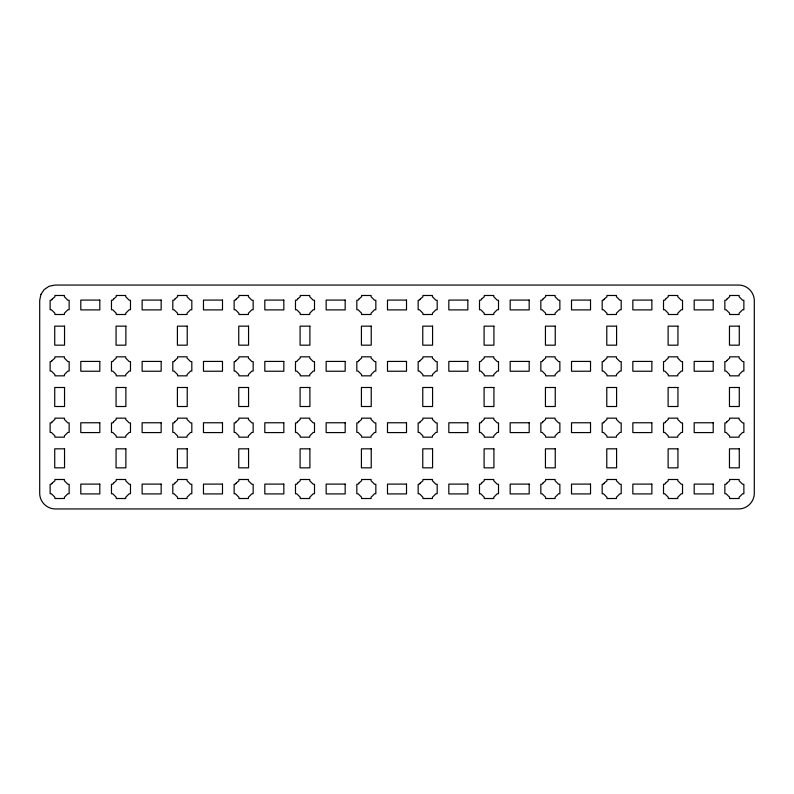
<?xml version="1.0" encoding="UTF-8"?>
<svg xmlns="http://www.w3.org/2000/svg" width="794" height="794" viewBox="0 0 794 794"><rect width="100%" height="100%" fill="white"/><g stroke="black" fill="none" stroke-linecap="round" stroke-linejoin="round"><path stroke-width="1.19" d="M40.901 294.425L39.7 300.39L39.7 493.61C39.859 501.858 46.786 508.785 55.034 508.944L738.966 508.944C747.214 508.785 754.141 501.858 754.3 493.61L754.3 300.39C754.141 292.142 747.214 285.215 738.966 285.056L55.034 285.056L49.069 286.257L44.196 289.552L40.901 294.425M52.096 299.199L51.402 300.241L50.131 300.241L50.131 309.749L51.402 309.749L54.885 313.223L54.885 314.503L64.393 314.503L64.393 313.223L67.867 309.749L69.147 309.749L69.147 300.241L67.867 300.241L64.393 296.757L64.393 295.487L54.885 295.487L54.885 296.757L52.096 299.199M52.096 360.545L51.402 361.578L50.131 361.578L50.131 371.086L51.402 371.086L54.885 374.57L54.885 375.84L64.393 375.84L64.393 374.57L67.867 371.086L69.147 371.086L69.147 361.578L67.867 361.578L64.393 358.094L64.393 356.824L54.885 356.824L54.885 358.094L52.096 360.545M113.433 299.199L112.738 300.241L111.468 300.241L111.468 309.749L112.738 309.749L116.222 313.223L116.222 314.503L125.73 314.503L125.73 313.223L129.214 309.749L130.484 309.749L130.484 300.241L129.214 300.241L125.73 296.757L125.73 295.487L116.222 295.487L116.222 296.757L113.433 299.199M52.096 421.882L51.402 422.914L50.131 422.914L50.131 432.422L51.402 432.422L54.885 435.906L54.885 437.176L64.393 437.176L64.393 435.906L67.867 432.422L69.147 432.422L69.147 422.914L67.867 422.914L64.393 419.431L64.393 418.16L54.885 418.16L54.885 419.431L52.096 421.882M113.433 360.545L112.738 361.578L111.468 361.578L111.468 371.086L112.738 371.086L116.222 374.57L116.222 375.84L125.73 375.84L125.73 374.57L129.214 371.086L130.484 371.086L130.484 361.578L129.214 361.578L125.73 358.094L125.73 356.824L116.222 356.824L116.222 358.094L113.433 360.545M174.769 299.199L174.075 300.241L172.804 300.241L172.804 309.749L174.075 309.749L177.558 313.223L177.558 314.503L187.066 314.503L187.066 313.223L190.55 309.749L191.82 309.749L191.82 300.241L190.55 300.241L187.066 296.757L187.066 295.487L177.558 295.487L177.558 296.757L174.769 299.199M52.096 483.218L51.402 484.251L50.131 484.251L50.131 493.759L51.402 493.759L54.885 497.243L54.885 498.513L64.393 498.513L64.393 497.243L67.867 493.759L69.147 493.759L69.147 484.251L67.867 484.251L64.393 480.777L64.393 479.497L54.885 479.497L54.885 480.777L52.096 483.218M113.433 421.882L112.738 422.914L111.468 422.914L111.468 432.422L112.738 432.422L116.222 435.906L116.222 437.176L125.73 437.176L125.73 435.906L129.214 432.422L130.484 432.422L130.484 422.914L129.214 422.914L125.73 419.431L125.73 418.16L116.222 418.16L116.222 419.431L113.433 421.882M174.769 360.545L174.075 361.578L172.804 361.578L172.804 371.086L174.075 371.086L177.558 374.57L177.558 375.84L187.066 375.84L187.066 374.57L190.55 371.086L191.82 371.086L191.82 361.578L190.55 361.578L187.066 358.094L187.066 356.824L177.558 356.824L177.558 358.094L174.769 360.545M236.106 299.199L235.421 300.241L234.141 300.241L234.141 309.749L235.421 309.749L238.895 313.223L238.895 314.503L248.403 314.503L248.403 313.223L251.887 309.749L253.157 309.749L253.157 300.241L251.887 300.241L248.403 296.757L248.403 295.487L238.895 295.487L238.895 296.757L236.106 299.199M113.433 483.218L112.738 484.251L111.468 484.251L111.468 493.759L112.738 493.759L116.222 497.243L116.222 498.513L125.73 498.513L125.73 497.243L129.214 493.759L130.484 493.759L130.484 484.251L129.214 484.251L125.73 480.777L125.73 479.497L116.222 479.497L116.222 480.777L113.433 483.218M174.769 421.882L174.075 422.914L172.804 422.914L172.804 432.422L174.075 432.422L177.558 435.906L177.558 437.176L187.066 437.176L187.066 435.906L190.55 432.422L191.82 432.422L191.82 422.914L190.55 422.914L187.066 419.431L187.066 418.16L177.558 418.16L177.558 419.431L174.769 421.882M236.106 360.545L235.421 361.578L234.141 361.578L234.141 371.086L235.421 371.086L238.895 374.57L238.895 375.84L248.403 375.84L248.403 374.57L251.887 371.086L253.157 371.086L253.157 361.578L251.887 361.578L248.403 358.094L248.403 356.824L238.895 356.824L238.895 358.094L236.106 360.545M297.452 299.199L296.757 300.241L295.487 300.241L295.487 309.749L296.757 309.749L300.241 313.223L300.241 314.503L309.749 314.503L309.749 313.223L313.223 309.749L314.503 309.749L314.503 300.241L313.223 300.241L309.749 296.757L309.749 295.487L300.241 295.487L300.241 296.757L297.452 299.199M174.769 483.218L174.075 484.251L172.804 484.251L172.804 493.759L174.075 493.759L177.558 497.243L177.558 498.513L187.066 498.513L187.066 497.243L190.55 493.759L191.82 493.759L191.82 484.251L190.55 484.251L187.066 480.777L187.066 479.497L177.558 479.497L177.558 480.777L174.769 483.218M236.106 421.882L235.421 422.914L234.141 422.914L234.141 432.422L235.421 432.422L238.895 435.906L238.895 437.176L248.403 437.176L248.403 435.906L251.887 432.422L253.157 432.422L253.157 422.914L251.887 422.914L248.403 419.431L248.403 418.16L238.895 418.16L238.895 419.431L236.106 421.882M297.452 360.545L296.757 361.578L295.487 361.578L295.487 371.086L296.757 371.086L300.241 374.57L300.241 375.84L309.749 375.84L309.749 374.57L313.223 371.086L314.503 371.086L314.503 361.578L313.223 361.578L309.749 358.094L309.749 356.824L300.241 356.824L300.241 358.094L297.452 360.545M358.789 299.199L358.094 300.241L356.824 300.241L356.824 309.749L358.094 309.749L361.578 313.223L361.578 314.503L371.086 314.503L371.086 313.223L374.57 309.749L375.84 309.749L375.84 300.241L374.57 300.241L371.086 296.757L371.086 295.487L361.578 295.487L361.578 296.757L358.789 299.199M236.106 483.218L235.421 484.251L234.141 484.251L234.141 493.759L235.421 493.759L238.895 497.243L238.895 498.513L248.403 498.513L248.403 497.243L251.887 493.759L253.157 493.759L253.157 484.251L251.887 484.251L248.403 480.777L248.403 479.497L238.895 479.497L238.895 480.777L236.106 483.218M297.452 421.882L296.757 422.914L295.487 422.914L295.487 432.422L296.757 432.422L300.241 435.906L300.241 437.176L309.749 437.176L309.749 435.906L313.223 432.422L314.503 432.422L314.503 422.914L313.223 422.914L309.749 419.431L309.749 418.16L300.241 418.16L300.241 419.431L297.452 421.882M358.789 360.545L358.094 361.578L356.824 361.578L356.824 371.086L358.094 371.086L361.578 374.57L361.578 375.84L371.086 375.84L371.086 374.57L374.57 371.086L375.84 371.086L375.84 361.578L374.57 361.578L371.086 358.094L371.086 356.824L361.578 356.824L361.578 358.094L358.789 360.545M420.125 299.199L419.431 300.241L418.16 300.241L418.16 309.749L419.431 309.749L422.914 313.223L422.914 314.503L432.422 314.503L432.422 313.223L435.906 309.749L437.176 309.749L437.176 300.241L435.906 300.241L432.422 296.757L432.422 295.487L422.914 295.487L422.914 296.757L420.125 299.199M297.452 483.218L296.757 484.251L295.487 484.251L295.487 493.759L296.757 493.759L300.241 497.243L300.241 498.513L309.749 498.513L309.749 497.243L313.223 493.759L314.503 493.759L314.503 484.251L313.223 484.251L309.749 480.777L309.749 479.497L300.241 479.497L300.241 480.777L297.452 483.218M358.789 421.882L358.094 422.914L356.824 422.914L356.824 432.422L358.094 432.422L361.578 435.906L361.578 437.176L371.086 437.176L371.086 435.906L374.57 432.422L375.84 432.422L375.84 422.914L374.57 422.914L371.086 419.431L371.086 418.16L361.578 418.16L361.578 419.431L358.789 421.882M420.125 360.545L419.431 361.578L418.16 361.578L418.16 371.086L419.431 371.086L422.914 374.57L422.914 375.84L432.422 375.84L432.422 374.57L435.906 371.086L437.176 371.086L437.176 361.578L435.906 361.578L432.422 358.094L432.422 356.824L422.914 356.824L422.914 358.094L420.125 360.545M481.472 299.199L480.777 300.241L479.497 300.241L479.497 309.749L480.777 309.749L484.251 313.223L484.251 314.503L493.759 314.503L493.759 313.223L497.243 309.749L498.513 309.749L498.513 300.241L497.243 300.241L493.759 296.757L493.759 295.487L484.251 295.487L484.251 296.757L481.472 299.199M358.789 483.218L358.094 484.251L356.824 484.251L356.824 493.759L358.094 493.759L361.578 497.243L361.578 498.513L371.086 498.513L371.086 497.243L374.57 493.759L375.84 493.759L375.84 484.251L374.57 484.251L371.086 480.777L371.086 479.497L361.578 479.497L361.578 480.777L358.789 483.218M420.125 421.882L419.431 422.914L418.16 422.914L418.16 432.422L419.431 432.422L422.914 435.906L422.914 437.176L432.422 437.176L432.422 435.906L435.906 432.422L437.176 432.422L437.176 422.914L435.906 422.914L432.422 419.431L432.422 418.16L422.914 418.16L422.914 419.431L420.125 421.882M481.472 360.545L480.777 361.578L479.497 361.578L479.497 371.086L480.777 371.086L484.251 374.57L484.251 375.84L493.759 375.84L493.759 374.57L497.243 371.086L498.513 371.086L498.513 361.578L497.243 361.578L493.759 358.094L493.759 356.824L484.251 356.824L484.251 358.094L481.472 360.545M542.808 299.199L542.113 300.241L540.843 300.241L540.843 309.749L542.113 309.749L545.597 313.223L545.597 314.503L555.105 314.503L555.105 313.223L558.579 309.749L559.859 309.749L559.859 300.241L558.579 300.241L555.105 296.757L555.105 295.487L545.597 295.487L545.597 296.757L542.808 299.199M420.125 483.218L419.431 484.251L418.16 484.251L418.16 493.759L419.431 493.759L422.914 497.243L422.914 498.513L432.422 498.513L432.422 497.243L435.906 493.759L437.176 493.759L437.176 484.251L435.906 484.251L432.422 480.777L432.422 479.497L422.914 479.497L422.914 480.777L420.125 483.218M481.472 421.882L480.777 422.914L479.497 422.914L479.497 432.422L480.777 432.422L484.251 435.906L484.251 437.176L493.759 437.176L493.759 435.906L497.243 432.422L498.513 432.422L498.513 422.914L497.243 422.914L493.759 419.431L493.759 418.16L484.251 418.16L484.251 419.431L481.472 421.882M542.808 360.545L542.113 361.578L540.843 361.578L540.843 371.086L542.113 371.086L545.597 374.57L545.597 375.84L555.105 375.84L555.105 374.57L558.579 371.086L559.859 371.086L559.859 361.578L558.579 361.578L555.105 358.094L555.105 356.824L545.597 356.824L545.597 358.094L542.808 360.545M604.145 299.199L603.45 300.241L602.18 300.241L602.18 309.749L603.45 309.749L606.934 313.223L606.934 314.503L616.442 314.503L616.442 313.223L619.925 309.749L621.196 309.749L621.196 300.241L619.925 300.241L616.442 296.757L616.442 295.487L606.934 295.487L606.934 296.757L604.145 299.199M481.472 483.218L480.777 484.251L479.497 484.251L479.497 493.759L480.777 493.759L484.251 497.243L484.251 498.513L493.759 498.513L493.759 497.243L497.243 493.759L498.513 493.759L498.513 484.251L497.243 484.251L493.759 480.777L493.759 479.497L484.251 479.497L484.251 480.777L481.472 483.218M542.808 421.882L542.113 422.914L540.843 422.914L540.843 432.422L542.113 432.422L545.597 435.906L545.597 437.176L555.105 437.176L555.105 435.906L558.579 432.422L559.859 432.422L559.859 422.914L558.579 422.914L555.105 419.431L555.105 418.16L545.597 418.16L545.597 419.431L542.808 421.882M604.145 360.545L603.45 361.578L602.18 361.578L602.18 371.086L603.45 371.086L606.934 374.57L606.934 375.84L616.442 375.84L616.442 374.57L619.925 371.086L621.196 371.086L621.196 361.578L619.925 361.578L616.442 358.094L616.442 356.824L606.934 356.824L606.934 358.094L604.145 360.545M665.481 299.199L664.786 300.241L663.516 300.241L663.516 309.749L664.786 309.749L668.27 313.223L668.27 314.503L677.778 314.503L677.778 313.223L681.262 309.749L682.532 309.749L682.532 300.241L681.262 300.241L677.778 296.757L677.778 295.487L668.27 295.487L668.27 296.757L665.481 299.199M542.808 483.218L542.113 484.251L540.843 484.251L540.843 493.759L542.113 493.759L545.597 497.243L545.597 498.513L555.105 498.513L555.105 497.243L558.579 493.759L559.859 493.759L559.859 484.251L558.579 484.251L555.105 480.777L555.105 479.497L545.597 479.497L545.597 480.777L542.808 483.218M604.145 421.882L603.45 422.914L602.18 422.914L602.18 432.422L603.45 432.422L606.934 435.906L606.934 437.176L616.442 437.176L616.442 435.906L619.925 432.422L621.196 432.422L621.196 422.914L619.925 422.914L616.442 419.431L616.442 418.16L606.934 418.16L606.934 419.431L604.145 421.882M665.481 360.545L664.786 361.578L663.516 361.578L663.516 371.086L664.786 371.086L668.27 374.57L668.27 375.84L677.778 375.84L677.778 374.57L681.262 371.086L682.532 371.086L682.532 361.578L681.262 361.578L677.778 358.094L677.778 356.824L668.27 356.824L668.27 358.094L665.481 360.545M726.828 299.199L726.133 300.241L724.853 300.241L724.853 309.749L726.133 309.749L729.607 313.223L729.607 314.503L739.115 314.503L739.115 313.223L742.598 309.749L743.869 309.749L743.869 300.241L742.598 300.241L739.115 296.757L739.115 295.487L729.607 295.487L729.607 296.757L726.828 299.199M604.145 483.218L603.45 484.251L602.18 484.251L602.18 493.759L603.45 493.759L606.934 497.243L606.934 498.513L616.442 498.513L616.442 497.243L619.925 493.759L621.196 493.759L621.196 484.251L619.925 484.251L616.442 480.777L616.442 479.497L606.934 479.497L606.934 480.777L604.145 483.218M665.481 421.882L664.786 422.914L663.516 422.914L663.516 432.422L664.786 432.422L668.27 435.906L668.27 437.176L677.778 437.176L677.778 435.906L681.262 432.422L682.532 432.422L682.532 422.914L681.262 422.914L677.778 419.431L677.778 418.16L668.27 418.16L668.27 419.431L665.481 421.882M726.828 360.545L726.133 361.578L724.853 361.578L724.853 371.086L726.133 371.086L729.607 374.57L729.607 375.84L739.115 375.84L739.115 374.57L742.598 371.086L743.869 371.086L743.869 361.578L742.598 361.578L739.115 358.094L739.115 356.824L729.607 356.824L729.607 358.094L726.828 360.545M665.481 483.218L664.786 484.251L663.516 484.251L663.516 493.759L664.786 493.759L668.27 497.243L668.27 498.513L677.778 498.513L677.778 497.243L681.262 493.759L682.532 493.759L682.532 484.251L681.262 484.251L677.778 480.777L677.778 479.497L668.27 479.497L668.27 480.777L665.481 483.218M726.828 421.882L726.133 422.914L724.853 422.914L724.853 432.422L726.133 432.422L729.607 435.906L729.607 437.176L739.115 437.176L739.115 435.906L742.598 432.422L743.869 432.422L743.869 422.914L742.598 422.914L739.115 419.431L739.115 418.16L729.607 418.16L729.607 419.431L726.828 421.882M726.828 483.218L726.133 484.251L724.853 484.251L724.853 493.759L726.133 493.759L729.607 497.243L729.607 498.513L739.115 498.513L739.115 497.243L742.598 493.759L743.869 493.759L743.869 484.251L742.598 484.251L739.115 480.777L739.115 479.497L729.607 479.497L729.607 480.777L726.828 483.218M99.816 300.082L80.799 300.082L80.799 309.898L99.816 309.898L99.816 300.082M161.152 300.082L142.136 300.082L142.136 309.898L161.152 309.898L161.152 300.082M222.489 300.082L203.472 300.082L203.472 309.898L222.489 309.898L222.489 300.082M283.825 300.082L264.819 300.082L264.819 309.898L283.825 309.898L283.825 300.082M345.172 300.082L326.155 300.082L326.155 309.898L345.172 309.898L345.172 300.082M406.508 300.082L387.492 300.082L387.492 309.898L406.508 309.898L406.508 300.082M467.845 300.082L448.828 300.082L448.828 309.898L467.845 309.898L467.845 300.082M529.181 300.082L510.175 300.082L510.175 309.898L529.181 309.898L529.181 300.082M590.528 300.082L571.511 300.082L571.511 309.898L590.528 309.898L590.528 300.082M651.864 300.082L632.848 300.082L632.848 309.898L651.864 309.898L651.864 300.082M713.201 300.082L694.184 300.082L694.184 309.898L713.201 309.898L713.201 300.082M64.542 326.155L54.726 326.155L54.726 345.172L64.542 345.172L64.542 326.155M125.879 326.155L116.063 326.155L116.063 345.172L125.879 345.172L125.879 326.155M187.225 326.155L177.409 326.155L177.409 345.172L187.225 345.172L187.225 326.155M248.562 326.155L238.746 326.155L238.746 345.172L248.562 345.172L248.562 326.155M309.898 326.155L300.082 326.155L300.082 345.172L309.898 345.172L309.898 326.155M371.235 326.155L361.419 326.155L361.419 345.172L371.235 345.172L371.235 326.155M432.581 326.155L422.765 326.155L422.765 345.172L432.581 345.172L432.581 326.155M493.918 326.155L484.102 326.155L484.102 345.172L493.918 345.172L493.918 326.155M555.254 326.155L545.438 326.155L545.438 345.172L555.254 345.172L555.254 326.155M616.591 326.155L606.775 326.155L606.775 345.172L616.591 345.172L616.591 326.155M677.937 326.155L668.121 326.155L668.121 345.172L677.937 345.172L677.937 326.155M739.274 326.155L729.458 326.155L729.458 345.172L739.274 345.172L739.274 326.155M99.816 361.419L80.799 361.419L80.799 371.235L99.816 371.235L99.816 361.419M161.152 361.419L142.136 361.419L142.136 371.235L161.152 371.235L161.152 361.419M222.489 361.419L203.472 361.419L203.472 371.235L222.489 371.235L222.489 361.419M283.825 361.419L264.819 361.419L264.819 371.235L283.825 371.235L283.825 361.419M345.172 361.419L326.155 361.419L326.155 371.235L345.172 371.235L345.172 361.419M406.508 361.419L387.492 361.419L387.492 371.235L406.508 371.235L406.508 361.419M467.845 361.419L448.828 361.419L448.828 371.235L467.845 371.235L467.845 361.419M529.181 361.419L510.175 361.419L510.175 371.235L529.181 371.235L529.181 361.419M590.528 361.419L571.511 361.419L571.511 371.235L590.528 371.235L590.528 361.419M651.864 361.419L632.848 361.419L632.848 371.235L651.864 371.235L651.864 361.419M713.201 361.419L694.184 361.419L694.184 371.235L713.201 371.235L713.201 361.419M64.542 387.492L54.726 387.492L54.726 406.508L64.542 406.508L64.542 387.492M125.879 387.492L116.063 387.492L116.063 406.508L125.879 406.508L125.879 387.492M187.225 387.492L177.409 387.492L177.409 406.508L187.225 406.508L187.225 387.492M248.562 387.492L238.746 387.492L238.746 406.508L248.562 406.508L248.562 387.492M309.898 387.492L300.082 387.492L300.082 406.508L309.898 406.508L309.898 387.492M371.235 387.492L361.419 387.492L361.419 406.508L371.235 406.508L371.235 387.492M432.581 387.492L422.765 387.492L422.765 406.508L432.581 406.508L432.581 387.492M493.918 387.492L484.102 387.492L484.102 406.508L493.918 406.508L493.918 387.492M555.254 387.492L545.438 387.492L545.438 406.508L555.254 406.508L555.254 387.492M616.591 387.492L606.775 387.492L606.775 406.508L616.591 406.508L616.591 387.492M677.937 387.492L668.121 387.492L668.121 406.508L677.937 406.508L677.937 387.492M739.274 387.492L729.458 387.492L729.458 406.508L739.274 406.508L739.274 387.492M99.816 422.765L80.799 422.765L80.799 432.581L99.816 432.581L99.816 422.765M161.152 422.765L142.136 422.765L142.136 432.581L161.152 432.581L161.152 422.765M222.489 422.765L203.472 422.765L203.472 432.581L222.489 432.581L222.489 422.765M283.825 422.765L264.819 422.765L264.819 432.581L283.825 432.581L283.825 422.765M345.172 422.765L326.155 422.765L326.155 432.581L345.172 432.581L345.172 422.765M406.508 422.765L387.492 422.765L387.492 432.581L406.508 432.581L406.508 422.765M467.845 422.765L448.828 422.765L448.828 432.581L467.845 432.581L467.845 422.765M529.181 422.765L510.175 422.765L510.175 432.581L529.181 432.581L529.181 422.765M590.528 422.765L571.511 422.765L571.511 432.581L590.528 432.581L590.528 422.765M651.864 422.765L632.848 422.765L632.848 432.581L651.864 432.581L651.864 422.765M713.201 422.765L694.184 422.765L694.184 432.581L713.201 432.581L713.201 422.765M64.542 448.828L54.726 448.828L54.726 467.845L64.542 467.845L64.542 448.828M125.879 448.828L116.063 448.828L116.063 467.845L125.879 467.845L125.879 448.828M187.225 448.828L177.409 448.828L177.409 467.845L187.225 467.845L187.225 448.828M248.562 448.828L238.746 448.828L238.746 467.845L248.562 467.845L248.562 448.828M309.898 448.828L300.082 448.828L300.082 467.845L309.898 467.845L309.898 448.828M371.235 448.828L361.419 448.828L361.419 467.845L371.235 467.845L371.235 448.828M432.581 448.828L422.765 448.828L422.765 467.845L432.581 467.845L432.581 448.828M493.918 448.828L484.102 448.828L484.102 467.845L493.918 467.845L493.918 448.828M555.254 448.828L545.438 448.828L545.438 467.845L555.254 467.845L555.254 448.828M616.591 448.828L606.775 448.828L606.775 467.845L616.591 467.845L616.591 448.828M677.937 448.828L668.121 448.828L668.121 467.845L677.937 467.845L677.937 448.828M739.274 448.828L729.458 448.828L729.458 467.845L739.274 467.845L739.274 448.828M99.816 484.102L80.799 484.102L80.799 493.918L99.816 493.918L99.816 484.102M161.152 484.102L142.136 484.102L142.136 493.918L161.152 493.918L161.152 484.102M222.489 484.102L203.472 484.102L203.472 493.918L222.489 493.918L222.489 484.102M283.825 484.102L264.819 484.102L264.819 493.918L283.825 493.918L283.825 484.102M345.172 484.102L326.155 484.102L326.155 493.918L345.172 493.918L345.172 484.102M406.508 484.102L387.492 484.102L387.492 493.918L406.508 493.918L406.508 484.102M467.845 484.102L448.828 484.102L448.828 493.918L467.845 493.918L467.845 484.102M529.181 484.102L510.175 484.102L510.175 493.918L529.181 493.918L529.181 484.102M590.528 484.102L571.511 484.102L571.511 493.918L590.528 493.918L590.528 484.102M651.864 484.102L632.848 484.102L632.848 493.918L651.864 493.918L651.864 484.102M713.201 484.102L694.184 484.102L694.184 493.918L713.201 493.918L713.201 484.102"/></g></svg>
